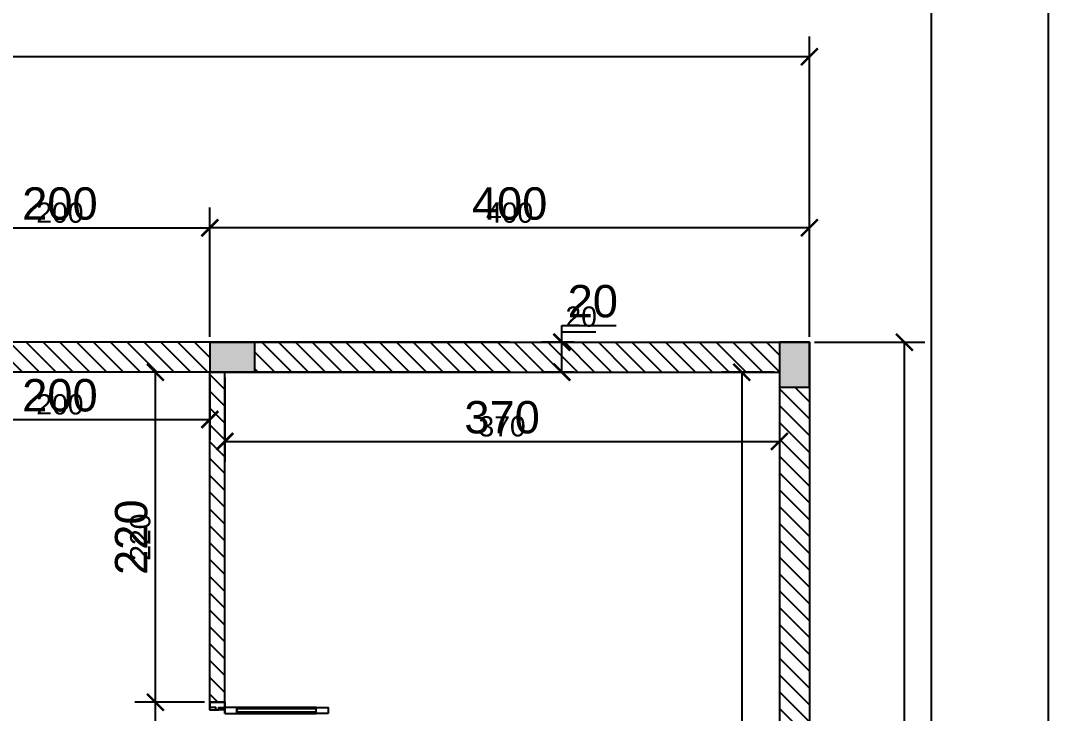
# Model space of a CAD drawing. Header units: millimetres. Extents: x -26398 to 135532, y -376633 to 43268.
# Drawn here: x 10911 to 11597, y -358122 to -357660 of the extents above; entities that cross this region are included whole.
import ezdxf

# ---------------------------------------------------------------- set-up
doc = ezdxf.new("R2010")
doc.units = ezdxf.units.MM
for name, color, linetype in [('0 @ 5', 7, 'Continuous'), ('0 @ 8', 7, 'Continuous'), ('DIM', 7, 'Continuous'), ('DIM @ 5', 7, 'Continuous'), ('DIM @ 8', 7, 'Continuous'), ('QUYEN', 7, 'Continuous'), ('TƯỜNG', 52, 'Continuous')]:
    doc.layers.add(name, color=color, linetype=linetype)
doc.styles.get("Standard").update_dxf_attribs({"font": 'arial.ttf'})
doc.dimstyles.new('SCALE dimmatbang', dxfattribs={"dimscale": 70, "dimtxt": 2.7, "dimasz": 1.4, "dimexe": 1.7, "dimexo": 0.7, "dimtad": 1, "dimtoh": 1, "dimdec": 1, "dimtxsty": 'Standard', "dimblk": 'ARCHTICK', "dimcen": 2.5, "dimclrd": 1, "dimclre": 256, "dimadec": 0, "dimazin": 0, "dimtfac": 1, "dimtdec": 1, "dimtmove": 0, "dimatfit": 3, "dimfxl": 1, "dimarcsym": 0})
pattern_1 = [(135, (-202.924, -361103.396), (-5.61266, -5.61266), [])]

# ---------------------------------------------------------------- blocks, each defined once
blk = doc.blocks.new('khung ten a2')
blk.add_lwpolyline([(-1000, 1000), (-1000, 41000), (-58400, 41000), (-58400, 1000)], close=True)
at = {"layer": 'DEFPOINTS', "color": 252}
blk.add_lwpolyline([(0, 0), (0, 42000), (-59400, 42000), (-59400, 0)], close=True, dxfattribs=at)
blk = doc.blocks.new('_ArchTick')
at = {"color": 0, "linetype": 'ByBlock', "const_width": 0.15}
blk.add_lwpolyline([(-0.5, -0.5), (0.5, 0.5)], dxfattribs=at)
blk = doc.blocks.new('*D8048')
at = {"lineweight": -2, "transparency": 16777216}
for p, q in [((11037.05, -357866.78), (11037.05, -357785.04)), ((11437.05, -357855.13), (11437.05, -357785.04))]:
    blk.add_line(p, q, dxfattribs=at)
at = {"color": 1, "lineweight": -2, "transparency": 16777216}
blk.add_line((11437.05, -357798.64), (11037.05, -357798.64), dxfattribs=at)
at = {"layer": 'DEFPOINTS', "color": 0, "transparency": 16777216}
for p in [(11037.05, -357798.64), (11437.05, -357860.73), (11037.05, -357872.38)]:
    blk.add_point(p, dxfattribs=at)
at = {"color": 1, "lineweight": -2, "transparency": 16777216, "xscale": 11.2, "yscale": 11.2, "zscale": 11.2, "rotation": 180}
blk.add_blockref('_ArchTick', (11037.05, -357798.64), dxfattribs=at)
at = {"color": 1, "lineweight": -2, "transparency": 16777216, "xscale": 11.2, "yscale": 11.2, "zscale": 11.2}
blk.add_blockref('_ArchTick', (11437.05, -357798.64), dxfattribs=at)
at = {"color": 0, "transparency": 16777216, "insert": (11237.05, -357782.61), "char_height": 21.6, "attachment_point": 5}
blk.add_mtext('400', dxfattribs=at)
blk = doc.blocks.new('*D8049')
at = {"lineweight": -2, "transparency": 16777216}
for p, q in [((11037.05, -357868.88), (11037.05, -357790.14)), ((11437.05, -357857.23), (11437.05, -357790.14))]:
    blk.add_line(p, q, dxfattribs=at)
at = {"color": 1, "lineweight": -2, "transparency": 16777216}
blk.add_line((11437.05, -357798.64), (11037.05, -357798.64), dxfattribs=at)
at = {"layer": 'DEFPOINTS', "color": 0, "transparency": 16777216}
for p in [(11037.05, -357798.64), (11437.05, -357860.73), (11037.05, -357872.38)]:
    blk.add_point(p, dxfattribs=at)
at = {"color": 1, "lineweight": -2, "transparency": 16777216, "xscale": 7, "yscale": 7, "zscale": 7, "rotation": 180}
blk.add_blockref('_ArchTick', (11037.05, -357798.64), dxfattribs=at)
at = {"color": 1, "lineweight": -2, "transparency": 16777216, "xscale": 7, "yscale": 7, "zscale": 7}
blk.add_blockref('_ArchTick', (11437.05, -357798.64), dxfattribs=at)
at = {"color": 0, "transparency": 16777216, "insert": (11237.05, -357788.62), "char_height": 13.5, "attachment_point": 5}
blk.add_mtext('400', dxfattribs=at)
blk = doc.blocks.new('*D8038')
at = {"lineweight": -2, "transparency": 16777216}
for p, q in [((11442.65, -357874.95), (11514.06, -357874.95)), ((11442.65, -358874.95), (11514.06, -358874.95))]:
    blk.add_line(p, q, dxfattribs=at)
at = {"color": 1, "lineweight": -2, "transparency": 16777216}
blk.add_line((11500.46, -358874.95), (11500.46, -357874.95), dxfattribs=at)
at = {"layer": 'DEFPOINTS', "color": 0, "transparency": 16777216}
for p in [(11437.05, -357874.95), (11500.46, -357874.95), (11437.05, -358874.95)]:
    blk.add_point(p, dxfattribs=at)
at = {"color": 1, "lineweight": -2, "transparency": 16777216, "xscale": 11.2, "yscale": 11.2, "zscale": 11.2}
for p, rotation in [((11500.46, -357874.95), 90), ((11500.46, -358874.95), 270)]:
    blk.add_blockref('_ArchTick', p, dxfattribs=dict(at, rotation=rotation))
at = {"color": 0, "transparency": 16777216, "insert": (11484.43, -358374.95), "char_height": 21.6, "attachment_point": 5, "rotation": 90}
blk.add_mtext('1000', dxfattribs=at)
blk = doc.blocks.new('*D8039')
at = {"lineweight": -2, "transparency": 16777216}
for p, q in [((11440.55, -357874.95), (11508.96, -357874.95)), ((11440.55, -358874.95), (11508.96, -358874.95))]:
    blk.add_line(p, q, dxfattribs=at)
at = {"color": 1, "lineweight": -2, "transparency": 16777216}
blk.add_line((11500.46, -358874.95), (11500.46, -357874.95), dxfattribs=at)
at = {"layer": 'DEFPOINTS', "color": 0, "transparency": 16777216}
for p in [(11437.05, -357874.95), (11500.46, -357874.95), (11437.05, -358874.95)]:
    blk.add_point(p, dxfattribs=at)
at = {"color": 1, "lineweight": -2, "transparency": 16777216, "xscale": 7, "yscale": 7, "zscale": 7}
for p, rotation in [((11500.46, -357874.95), 90), ((11500.46, -358874.95), 270)]:
    blk.add_blockref('_ArchTick', p, dxfattribs=dict(at, rotation=rotation))
at = {"color": 0, "transparency": 16777216, "insert": (11490.44, -358374.95), "char_height": 13.5, "attachment_point": 5, "rotation": 90}
blk.add_mtext('1000', dxfattribs=at)
blk = doc.blocks.new('*D8040')
at = {"lineweight": -2, "transparency": 16777216}
for p, q in [((7437.05, -357790.6), (7437.05, -357671.01)), ((11437.05, -357869.35), (11437.05, -357671.01))]:
    blk.add_line(p, q, dxfattribs=at)
at = {"color": 1, "lineweight": -2, "transparency": 16777216}
blk.add_line((11437.05, -357684.61), (7437.05, -357684.61), dxfattribs=at)
at = {"layer": 'DEFPOINTS', "color": 0, "transparency": 16777216}
for p in [(7437.05, -357684.61), (7437.05, -357796.2), (11437.05, -357874.95)]:
    blk.add_point(p, dxfattribs=at)
at = {"color": 1, "lineweight": -2, "transparency": 16777216, "xscale": 11.2, "yscale": 11.2, "zscale": 11.2, "rotation": 180}
blk.add_blockref('_ArchTick', (7437.05, -357684.61), dxfattribs=at)
at = {"color": 1, "lineweight": -2, "transparency": 16777216, "xscale": 11.2, "yscale": 11.2, "zscale": 11.2}
blk.add_blockref('_ArchTick', (11437.05, -357684.61), dxfattribs=at)
at = {"color": 0, "transparency": 16777216, "insert": (9337.05, -357668.58), "char_height": 21.6, "attachment_point": 5}
blk.add_mtext('4000', dxfattribs=at)
blk = doc.blocks.new('*D8041')
at = {"lineweight": -2, "transparency": 16777216}
for p, q in [((7437.05, -357792.7), (7437.05, -357676.11)), ((11437.05, -357871.45), (11437.05, -357676.11))]:
    blk.add_line(p, q, dxfattribs=at)
at = {"color": 1, "lineweight": -2, "transparency": 16777216}
blk.add_line((11437.05, -357684.61), (7437.05, -357684.61), dxfattribs=at)
at = {"layer": 'DEFPOINTS', "color": 0, "transparency": 16777216}
for p in [(7437.05, -357684.61), (7437.05, -357796.2), (11437.05, -357874.95)]:
    blk.add_point(p, dxfattribs=at)
at = {"color": 1, "lineweight": -2, "transparency": 16777216, "xscale": 7, "yscale": 7, "zscale": 7, "rotation": 180}
blk.add_blockref('_ArchTick', (7437.05, -357684.61), dxfattribs=at)
at = {"color": 1, "lineweight": -2, "transparency": 16777216, "xscale": 7, "yscale": 7, "zscale": 7}
blk.add_blockref('_ArchTick', (11437.05, -357684.61), dxfattribs=at)
at = {"color": 0, "transparency": 16777216, "insert": (9337.05, -357674.59), "char_height": 13.5, "attachment_point": 5}
blk.add_mtext('4000', dxfattribs=at)
blk = doc.blocks.new('*D8016')
at = {"lineweight": -2, "transparency": 16777216}
for p, q in [((11031.45, -358114.95), (10987.13, -358114.95)), ((11031.45, -358269.95), (10987.13, -358269.95))]:
    blk.add_line(p, q, dxfattribs=at)
at = {"color": 1, "lineweight": -2, "transparency": 16777216}
blk.add_line((11000.73, -358269.95), (11000.73, -358114.95), dxfattribs=at)
at = {"layer": 'DEFPOINTS', "color": 0, "transparency": 16777216}
for p in [(11000.73, -358114.95), (11037.05, -358114.95), (11037.05, -358269.95)]:
    blk.add_point(p, dxfattribs=at)
at = {"color": 1, "lineweight": -2, "transparency": 16777216, "xscale": 11.2, "yscale": 11.2, "zscale": 11.2}
for p, rotation in [((11000.73, -358114.95), 90), ((11000.73, -358269.95), 270)]:
    blk.add_blockref('_ArchTick', p, dxfattribs=dict(at, rotation=rotation))
at = {"color": 0, "transparency": 16777216, "insert": (10984.7, -358192.45), "char_height": 21.6, "attachment_point": 5, "rotation": 90}
blk.add_mtext('{\\fArial|b0|i0|c163|p34;1600}', dxfattribs=at)
blk = doc.blocks.new('*D8017')
at = {"lineweight": -2, "transparency": 16777216}
for p, q in [((11033.55, -358114.95), (10992.23, -358114.95)), ((11033.55, -358269.95), (10992.23, -358269.95))]:
    blk.add_line(p, q, dxfattribs=at)
at = {"color": 1, "lineweight": -2, "transparency": 16777216}
blk.add_line((11000.73, -358269.95), (11000.73, -358114.95), dxfattribs=at)
at = {"layer": 'DEFPOINTS', "color": 0, "transparency": 16777216}
for p in [(11000.73, -358114.95), (11037.05, -358114.95), (11037.05, -358269.95)]:
    blk.add_point(p, dxfattribs=at)
at = {"color": 1, "lineweight": -2, "transparency": 16777216, "xscale": 7, "yscale": 7, "zscale": 7}
for p, rotation in [((11000.73, -358114.95), 90), ((11000.73, -358269.95), 270)]:
    blk.add_blockref('_ArchTick', p, dxfattribs=dict(at, rotation=rotation))
at = {"color": 0, "transparency": 16777216, "insert": (10990.71, -358192.45), "char_height": 13.5, "attachment_point": 5, "rotation": 90}
blk.add_mtext('{\\fArial|b0|i0|c163|p34;1600}', dxfattribs=at)
blk = doc.blocks.new('*D7858')
at = {"lineweight": -2, "transparency": 16777216}
for p, q in [((11047.05, -357900.55), (11047.05, -357954.73)), ((11417.05, -357900.55), (11417.05, -357954.73))]:
    blk.add_line(p, q, dxfattribs=at)
at = {"color": 1, "lineweight": -2, "transparency": 16777216}
blk.add_line((11047.05, -357941.13), (11417.05, -357941.13), dxfattribs=at)
at = {"layer": 'DEFPOINTS', "color": 0, "transparency": 16777216}
for p in [(11047.05, -357894.95), (11417.05, -357894.95), (11417.05, -357941.13)]:
    blk.add_point(p, dxfattribs=at)
at = {"color": 1, "lineweight": -2, "transparency": 16777216, "xscale": 11.2, "yscale": 11.2, "zscale": 11.2, "rotation": 180}
blk.add_blockref('_ArchTick', (11047.05, -357941.13), dxfattribs=at)
at = {"color": 1, "lineweight": -2, "transparency": 16777216, "xscale": 11.2, "yscale": 11.2, "zscale": 11.2}
blk.add_blockref('_ArchTick', (11417.05, -357941.13), dxfattribs=at)
at = {"color": 0, "transparency": 16777216, "insert": (11232.05, -357925.09), "char_height": 21.6, "attachment_point": 5}
blk.add_mtext('370', dxfattribs=at)
blk = doc.blocks.new('*D7859')
at = {"lineweight": -2, "transparency": 16777216}
for p, q in [((11047.05, -357898.45), (11047.05, -357949.63)), ((11417.05, -357898.45), (11417.05, -357949.63))]:
    blk.add_line(p, q, dxfattribs=at)
at = {"color": 1, "lineweight": -2, "transparency": 16777216}
blk.add_line((11047.05, -357941.13), (11417.05, -357941.13), dxfattribs=at)
at = {"layer": 'DEFPOINTS', "color": 0, "transparency": 16777216}
for p in [(11047.05, -357894.95), (11417.05, -357894.95), (11417.05, -357941.13)]:
    blk.add_point(p, dxfattribs=at)
at = {"color": 1, "lineweight": -2, "transparency": 16777216, "xscale": 7, "yscale": 7, "zscale": 7, "rotation": 180}
blk.add_blockref('_ArchTick', (11047.05, -357941.13), dxfattribs=at)
at = {"color": 1, "lineweight": -2, "transparency": 16777216, "xscale": 7, "yscale": 7, "zscale": 7}
blk.add_blockref('_ArchTick', (11417.05, -357941.13), dxfattribs=at)
at = {"color": 0, "transparency": 16777216, "insert": (11232.05, -357931.11), "char_height": 13.5, "attachment_point": 5}
blk.add_mtext('370', dxfattribs=at)
blk = doc.blocks.new('*D7860')
at = {"lineweight": -2, "transparency": 16777216}
for p, q in [((11411.45, -357894.95), (11378.34, -357894.95)), ((11411.45, -358854.95), (11378.34, -358854.95))]:
    blk.add_line(p, q, dxfattribs=at)
at = {"color": 1, "lineweight": -2, "transparency": 16777216}
blk.add_line((11391.94, -357894.95), (11391.94, -358854.95), dxfattribs=at)
at = {"layer": 'DEFPOINTS', "color": 0, "transparency": 16777216}
for p in [(11417.05, -357894.95), (11391.94, -358854.95), (11417.05, -358854.95)]:
    blk.add_point(p, dxfattribs=at)
at = {"color": 1, "lineweight": -2, "transparency": 16777216, "xscale": 11.2, "yscale": 11.2, "zscale": 11.2}
for p, rotation in [((11391.94, -357894.95), 90), ((11391.94, -358854.95), 270)]:
    blk.add_blockref('_ArchTick', p, dxfattribs=dict(at, rotation=rotation))
at = {"color": 0, "transparency": 16777216, "insert": (11375.91, -358374.95), "char_height": 21.6, "attachment_point": 5, "rotation": 90}
blk.add_mtext('960', dxfattribs=at)
blk = doc.blocks.new('*D7861')
at = {"lineweight": -2, "transparency": 16777216}
for p, q in [((11413.55, -357894.95), (11383.44, -357894.95)), ((11413.55, -358854.95), (11383.44, -358854.95))]:
    blk.add_line(p, q, dxfattribs=at)
at = {"color": 1, "lineweight": -2, "transparency": 16777216}
blk.add_line((11391.94, -357894.95), (11391.94, -358854.95), dxfattribs=at)
at = {"layer": 'DEFPOINTS', "color": 0, "transparency": 16777216}
for p in [(11417.05, -357894.95), (11391.94, -358854.95), (11417.05, -358854.95)]:
    blk.add_point(p, dxfattribs=at)
at = {"color": 1, "lineweight": -2, "transparency": 16777216, "xscale": 7, "yscale": 7, "zscale": 7}
for p, rotation in [((11391.94, -357894.95), 90), ((11391.94, -358854.95), 270)]:
    blk.add_blockref('_ArchTick', p, dxfattribs=dict(at, rotation=rotation))
at = {"color": 0, "transparency": 16777216, "insert": (11381.92, -358374.95), "char_height": 13.5, "attachment_point": 5, "rotation": 90}
blk.add_mtext('960', dxfattribs=at)
blk = doc.blocks.new('*D7866')
at = {"lineweight": -2, "transparency": 16777216}
for p, q in [((11031.45, -357894.95), (10987.13, -357894.95)), ((11031.45, -358114.95), (10987.13, -358114.95))]:
    blk.add_line(p, q, dxfattribs=at)
at = {"color": 1, "lineweight": -2, "transparency": 16777216}
blk.add_line((11000.73, -358114.95), (11000.73, -357894.95), dxfattribs=at)
at = {"layer": 'DEFPOINTS', "color": 0, "transparency": 16777216}
for p in [(11000.73, -357894.95), (11037.05, -357894.95), (11037.05, -358114.95)]:
    blk.add_point(p, dxfattribs=at)
at = {"color": 1, "lineweight": -2, "transparency": 16777216, "xscale": 11.2, "yscale": 11.2, "zscale": 11.2}
for p, rotation in [((11000.73, -357894.95), 90), ((11000.73, -358114.95), 270)]:
    blk.add_blockref('_ArchTick', p, dxfattribs=dict(at, rotation=rotation))
at = {"color": 0, "transparency": 16777216, "insert": (10984.7, -358004.95), "char_height": 21.6, "attachment_point": 5, "rotation": 90}
blk.add_mtext('220', dxfattribs=at)
blk = doc.blocks.new('*D7867')
at = {"lineweight": -2, "transparency": 16777216}
for p, q in [((11033.55, -357894.95), (10992.23, -357894.95)), ((11033.55, -358114.95), (10992.23, -358114.95))]:
    blk.add_line(p, q, dxfattribs=at)
at = {"color": 1, "lineweight": -2, "transparency": 16777216}
blk.add_line((11000.73, -358114.95), (11000.73, -357894.95), dxfattribs=at)
at = {"layer": 'DEFPOINTS', "color": 0, "transparency": 16777216}
for p in [(11000.73, -357894.95), (11037.05, -357894.95), (11037.05, -358114.95)]:
    blk.add_point(p, dxfattribs=at)
at = {"color": 1, "lineweight": -2, "transparency": 16777216, "xscale": 7, "yscale": 7, "zscale": 7}
for p, rotation in [((11000.73, -357894.95), 90), ((11000.73, -358114.95), 270)]:
    blk.add_blockref('_ArchTick', p, dxfattribs=dict(at, rotation=rotation))
at = {"color": 0, "transparency": 16777216, "insert": (10990.71, -358004.95), "char_height": 13.5, "attachment_point": 5, "rotation": 90}
blk.add_mtext('220', dxfattribs=at)
blk = doc.blocks.new('*D7693')
at = {"color": 1, "lineweight": -2, "transparency": 16777216}
for p, q in [((11271.94, -357874.95), (11271.94, -357863.75)), ((11271.94, -357863.75), (11308.18, -357863.75)), ((11271.94, -357894.95), (11271.94, -357874.95))]:
    blk.add_line(p, q, dxfattribs=at)
at = {"lineweight": -2, "transparency": 16777216}
for p, q in [((11277.93, -357874.95), (11258.34, -357874.95)), ((11277.93, -357894.95), (11258.34, -357894.95))]:
    blk.add_line(p, q, dxfattribs=at)
at = {"layer": 'DEFPOINTS', "color": 0, "transparency": 16777216}
for p in [(11271.94, -357874.95), (11283.53, -357874.95), (11283.53, -357894.95)]:
    blk.add_point(p, dxfattribs=at)
at = {"color": 1, "lineweight": -2, "transparency": 16777216, "xscale": 11.2, "yscale": 11.2, "zscale": 11.2}
for p, rotation in [((11271.94, -357874.95), 90), ((11271.94, -357894.95), 270)]:
    blk.add_blockref('_ArchTick', p, dxfattribs=dict(at, rotation=rotation))
at = {"color": 0, "transparency": 16777216, "insert": (11292.56, -357847.72), "char_height": 21.6, "attachment_point": 5}
blk.add_mtext('20', dxfattribs=at)
blk = doc.blocks.new('*D7694')
at = {"color": 1, "lineweight": -2, "transparency": 16777216}
for p, q in [((11271.94, -357874.95), (11271.94, -357867.95)), ((11271.94, -357867.95), (11294.59, -357867.95)), ((11271.94, -357894.95), (11271.94, -357874.95))]:
    blk.add_line(p, q, dxfattribs=at)
at = {"lineweight": -2, "transparency": 16777216}
for p, q in [((11280.03, -357874.95), (11263.44, -357874.95)), ((11280.03, -357894.95), (11263.44, -357894.95))]:
    blk.add_line(p, q, dxfattribs=at)
at = {"layer": 'DEFPOINTS', "color": 0, "transparency": 16777216}
for p in [(11271.94, -357874.95), (11283.53, -357874.95), (11283.53, -357894.95)]:
    blk.add_point(p, dxfattribs=at)
at = {"color": 1, "lineweight": -2, "transparency": 16777216, "xscale": 7, "yscale": 7, "zscale": 7}
for p, rotation in [((11271.94, -357874.95), 90), ((11271.94, -357894.95), 270)]:
    blk.add_blockref('_ArchTick', p, dxfattribs=dict(at, rotation=rotation))
at = {"color": 0, "transparency": 16777216, "insert": (11284.83, -357857.93), "char_height": 13.5, "attachment_point": 5}
blk.add_mtext('20', dxfattribs=at)
blk = doc.blocks.new('*D7733')
at = {"layer": 'DEFPOINTS', "color": 0, "transparency": 16777216}
for p in [(11037.05, -357798.64), (10837.05, -357874.95), (11037.05, -357874.95)]:
    blk.add_point(p, dxfattribs=at)
at = {"layer": 'DIM', "lineweight": -2, "transparency": 16777216}
for p, q in [((10837.05, -357869.35), (10837.05, -357785.04)), ((11037.05, -357869.35), (11037.05, -357785.04))]:
    blk.add_line(p, q, dxfattribs=at)
at = {"layer": 'DIM', "color": 1, "lineweight": -2, "transparency": 16777216}
blk.add_line((10837.05, -357798.64), (11037.05, -357798.64), dxfattribs=at)
at = {"layer": 'DIM', "color": 1, "lineweight": -2, "transparency": 16777216, "xscale": 11.2, "yscale": 11.2, "zscale": 11.2, "rotation": 180}
blk.add_blockref('_ArchTick', (10837.05, -357798.64), dxfattribs=at)
at = {"layer": 'DIM', "color": 1, "lineweight": -2, "transparency": 16777216, "xscale": 11.2, "yscale": 11.2, "zscale": 11.2}
blk.add_blockref('_ArchTick', (11037.05, -357798.64), dxfattribs=at)
at = {"layer": 'DIM', "color": 0, "transparency": 16777216, "insert": (10937.05, -357782.61), "char_height": 21.6, "attachment_point": 5}
blk.add_mtext('200', dxfattribs=at)
blk = doc.blocks.new('*D7734')
at = {"layer": 'DEFPOINTS', "color": 0, "transparency": 16777216}
for p in [(11037.05, -357798.64), (10837.05, -357874.95), (11037.05, -357874.95)]:
    blk.add_point(p, dxfattribs=at)
at = {"layer": 'DIM', "lineweight": -2, "transparency": 16777216}
for p, q in [((10837.05, -357871.45), (10837.05, -357790.14)), ((11037.05, -357871.45), (11037.05, -357790.14))]:
    blk.add_line(p, q, dxfattribs=at)
at = {"layer": 'DIM', "color": 1, "lineweight": -2, "transparency": 16777216}
blk.add_line((10837.05, -357798.64), (11037.05, -357798.64), dxfattribs=at)
at = {"layer": 'DIM', "color": 1, "lineweight": -2, "transparency": 16777216, "xscale": 7, "yscale": 7, "zscale": 7, "rotation": 180}
blk.add_blockref('_ArchTick', (10837.05, -357798.64), dxfattribs=at)
at = {"layer": 'DIM', "color": 1, "lineweight": -2, "transparency": 16777216, "xscale": 7, "yscale": 7, "zscale": 7}
blk.add_blockref('_ArchTick', (11037.05, -357798.64), dxfattribs=at)
at = {"layer": 'DIM', "color": 0, "transparency": 16777216, "insert": (10937.05, -357788.62), "char_height": 13.5, "attachment_point": 5}
blk.add_mtext('200', dxfattribs=at)
blk = doc.blocks.new('*D7737')
at = {"layer": 'DEFPOINTS', "color": 0, "transparency": 16777216}
for p in [(10837.05, -357894.95), (11037.05, -357894.95), (11037.05, -357926.46)]:
    blk.add_point(p, dxfattribs=at)
at = {"layer": 'DIM', "lineweight": -2, "transparency": 16777216}
for p, q in [((10837.05, -357900.55), (10837.05, -357940.06)), ((11037.05, -357900.55), (11037.05, -357940.06))]:
    blk.add_line(p, q, dxfattribs=at)
at = {"layer": 'DIM', "color": 1, "lineweight": -2, "transparency": 16777216}
blk.add_line((10837.05, -357926.46), (11037.05, -357926.46), dxfattribs=at)
at = {"layer": 'DIM', "color": 1, "lineweight": -2, "transparency": 16777216, "xscale": 11.2, "yscale": 11.2, "zscale": 11.2, "rotation": 180}
blk.add_blockref('_ArchTick', (10837.05, -357926.46), dxfattribs=at)
at = {"layer": 'DIM', "color": 1, "lineweight": -2, "transparency": 16777216, "xscale": 11.2, "yscale": 11.2, "zscale": 11.2}
blk.add_blockref('_ArchTick', (11037.05, -357926.46), dxfattribs=at)
at = {"layer": 'DIM', "color": 0, "transparency": 16777216, "insert": (10937.05, -357910.44), "char_height": 21.6, "attachment_point": 5}
blk.add_mtext('200', dxfattribs=at)
blk = doc.blocks.new('*D7738')
at = {"layer": 'DEFPOINTS', "color": 0, "transparency": 16777216}
for p in [(10837.05, -357894.95), (11037.05, -357894.95), (11037.05, -357926.46)]:
    blk.add_point(p, dxfattribs=at)
at = {"layer": 'DIM', "lineweight": -2, "transparency": 16777216}
for p, q in [((10837.05, -357898.45), (10837.05, -357934.96)), ((11037.05, -357898.45), (11037.05, -357934.96))]:
    blk.add_line(p, q, dxfattribs=at)
at = {"layer": 'DIM', "color": 1, "lineweight": -2, "transparency": 16777216}
blk.add_line((10837.05, -357926.46), (11037.05, -357926.46), dxfattribs=at)
at = {"layer": 'DIM', "color": 1, "lineweight": -2, "transparency": 16777216, "xscale": 7, "yscale": 7, "zscale": 7, "rotation": 180}
blk.add_blockref('_ArchTick', (10837.05, -357926.46), dxfattribs=at)
at = {"layer": 'DIM', "color": 1, "lineweight": -2, "transparency": 16777216, "xscale": 7, "yscale": 7, "zscale": 7}
blk.add_blockref('_ArchTick', (11037.05, -357926.46), dxfattribs=at)
at = {"layer": 'DIM', "color": 0, "transparency": 16777216, "insert": (10937.05, -357916.45), "char_height": 13.5, "attachment_point": 5}
blk.add_mtext('200', dxfattribs=at)
blk = doc.blocks.new('*U9160')
at = {"layer": '0 @ 5'}
dim = blk.add_linear_dim(base=(11037.05, -357798.64), p1=(11437.05, -357860.73), p2=(11037.05, -357872.38), dimstyle='SCALE dimmatbang', override={"dimscale": 5, "dimtix": 0, "dimtofl": 1, "dimtmove": 0, "dimatfit": 3}, dxfattribs=at)
dim.commit()
dim.dimension.update_dxf_attribs({"geometry": '*D8049', "text_midpoint": (11237.05, -357788.62)})
at = {"layer": '0 @ 8'}
dim = blk.add_linear_dim(base=(11037.05, -357798.64), p1=(11437.05, -357860.73), p2=(11037.05, -357872.38), dimstyle='SCALE dimmatbang', override={"dimscale": 8, "dimtix": 0, "dimtofl": 1, "dimtmove": 0, "dimatfit": 3}, dxfattribs=at)
dim.commit()
dim.dimension.update_dxf_attribs({"geometry": '*D8048', "text_midpoint": (11237.05, -357782.61)})
blk = doc.blocks.new('*U9171')
at = {"layer": '0 @ 5'}
dim = blk.add_linear_dim(base=(11500.46, -357874.95), p1=(11437.05, -358874.95), p2=(11437.05, -357874.95), angle=90, dimstyle='SCALE dimmatbang', override={"dimscale": 5, "dimtix": 0, "dimtofl": 1, "dimtmove": 0, "dimatfit": 3}, dxfattribs=at)
dim.commit()
dim.dimension.update_dxf_attribs({"geometry": '*D8039', "text_midpoint": (11490.44, -358374.95)})
at = {"layer": '0 @ 8'}
dim = blk.add_linear_dim(base=(11500.46, -357874.95), p1=(11437.05, -358874.95), p2=(11437.05, -357874.95), angle=90, dimstyle='SCALE dimmatbang', override={"dimscale": 8, "dimtix": 0, "dimtofl": 1, "dimtmove": 0, "dimatfit": 3}, dxfattribs=at)
dim.commit()
dim.dimension.update_dxf_attribs({"geometry": '*D8038', "text_midpoint": (11484.43, -358374.95)})
blk = doc.blocks.new('*U9172')
at = {"layer": '0 @ 5'}
dim = blk.add_linear_dim(base=(7437.05, -357684.61), p1=(11437.05, -357874.95), p2=(7437.05, -357796.2), angle=180, dimstyle='SCALE dimmatbang', override={"dimscale": 5, "dimtix": 0, "dimtofl": 1, "dimtmove": 0, "dimatfit": 3}, dxfattribs=at)
dim.commit()
dim.dimension.update_dxf_attribs({"geometry": '*D8041', "text_midpoint": (9337.05, -357684.61), "dimtype": 128})
at = {"layer": '0 @ 8'}
dim = blk.add_linear_dim(base=(7437.05, -357684.61), p1=(11437.05, -357874.95), p2=(7437.05, -357796.2), angle=180, dimstyle='SCALE dimmatbang', override={"dimscale": 8, "dimtix": 0, "dimtofl": 1, "dimtmove": 0, "dimatfit": 3}, dxfattribs=at)
dim.commit()
dim.dimension.update_dxf_attribs({"geometry": '*D8040', "text_midpoint": (9337.05, -357684.61), "dimtype": 128})
blk = doc.blocks.new('*U9175')
at = {"layer": '0 @ 5'}
dim = blk.add_linear_dim(base=(11000.73, -358114.95), p1=(11037.05, -358269.95), p2=(11037.05, -358114.95), angle=90, text='{\\fArial|b0|i0|c163|p34;1600}', dimstyle='SCALE dimmatbang', override={"dimscale": 5, "dimtix": 0, "dimtofl": 1, "dimtmove": 0, "dimatfit": 3}, dxfattribs=at)
dim.commit()
dim.dimension.update_dxf_attribs({"geometry": '*D8017', "text_midpoint": (10990.71, -358192.45)})
at = {"layer": '0 @ 8'}
dim = blk.add_linear_dim(base=(11000.73, -358114.95), p1=(11037.05, -358269.95), p2=(11037.05, -358114.95), angle=90, text='{\\fArial|b0|i0|c163|p34;1600}', dimstyle='SCALE dimmatbang', override={"dimscale": 8, "dimtix": 0, "dimtofl": 1, "dimtmove": 0, "dimatfit": 3}, dxfattribs=at)
dim.commit()
dim.dimension.update_dxf_attribs({"geometry": '*D8016', "text_midpoint": (10984.7, -358192.45)})
blk = doc.blocks.new('*U9277')
at = {"layer": '0 @ 5'}
dim = blk.add_linear_dim(base=(11417.05, -357941.13), p1=(11047.05, -357894.95), p2=(11417.05, -357894.95), angle=180, dimstyle='SCALE dimmatbang', override={"dimscale": 5, "dimtix": 0, "dimtofl": 1, "dimtmove": 0, "dimatfit": 3}, dxfattribs=at)
dim.commit()
dim.dimension.update_dxf_attribs({"geometry": '*D7859', "text_midpoint": (11232.05, -357931.11)})
at = {"layer": '0 @ 8'}
dim = blk.add_linear_dim(base=(11417.05, -357941.13), p1=(11047.05, -357894.95), p2=(11417.05, -357894.95), angle=180, dimstyle='SCALE dimmatbang', override={"dimscale": 8, "dimtix": 0, "dimtofl": 1, "dimtmove": 0, "dimatfit": 3}, dxfattribs=at)
dim.commit()
dim.dimension.update_dxf_attribs({"geometry": '*D7858', "text_midpoint": (11232.05, -357925.09)})
blk = doc.blocks.new('*U9278')
at = {"layer": '0 @ 5'}
dim = blk.add_linear_dim(base=(11391.94, -358854.95), p1=(11417.05, -357894.95), p2=(11417.05, -358854.95), angle=90, dimstyle='SCALE dimmatbang', override={"dimscale": 5, "dimtix": 0, "dimtofl": 1, "dimtmove": 0, "dimatfit": 3}, dxfattribs=at)
dim.commit()
dim.dimension.update_dxf_attribs({"geometry": '*D7861', "text_midpoint": (11381.92, -358374.95)})
at = {"layer": '0 @ 8'}
dim = blk.add_linear_dim(base=(11391.94, -358854.95), p1=(11417.05, -357894.95), p2=(11417.05, -358854.95), angle=90, dimstyle='SCALE dimmatbang', override={"dimscale": 8, "dimtix": 0, "dimtofl": 1, "dimtmove": 0, "dimatfit": 3}, dxfattribs=at)
dim.commit()
dim.dimension.update_dxf_attribs({"geometry": '*D7860', "text_midpoint": (11375.91, -358374.95)})
blk = doc.blocks.new('*U9281')
at = {"layer": '0 @ 5'}
dim = blk.add_linear_dim(base=(11000.73, -357894.95), p1=(11037.05, -358114.95), p2=(11037.05, -357894.95), angle=90, dimstyle='SCALE dimmatbang', override={"dimscale": 5, "dimtix": 0, "dimtofl": 1, "dimtmove": 0, "dimatfit": 3}, dxfattribs=at)
dim.commit()
dim.dimension.update_dxf_attribs({"geometry": '*D7867', "text_midpoint": (10990.71, -358004.95)})
at = {"layer": '0 @ 8'}
dim = blk.add_linear_dim(base=(11000.73, -357894.95), p1=(11037.05, -358114.95), p2=(11037.05, -357894.95), angle=90, dimstyle='SCALE dimmatbang', override={"dimscale": 8, "dimtix": 0, "dimtofl": 1, "dimtmove": 0, "dimatfit": 3}, dxfattribs=at)
dim.commit()
dim.dimension.update_dxf_attribs({"geometry": '*D7866', "text_midpoint": (10984.7, -358004.95)})
blk = doc.blocks.new('*U9289')
at = {"layer": '0 @ 5'}
dim = blk.add_linear_dim(base=(11271.94, -357874.95), p1=(11283.53, -357894.95), p2=(11283.53, -357874.95), angle=90, dimstyle='SCALE dimmatbang', override={"dimscale": 5, "dimtix": 0, "dimtofl": 1, "dimtmove": 0, "dimatfit": 3}, dxfattribs=at)
dim.commit()
dim.dimension.update_dxf_attribs({"geometry": '*D7694', "text_midpoint": (11284.83, -357857.93)})
at = {"layer": '0 @ 8'}
dim = blk.add_linear_dim(base=(11271.94, -357874.95), p1=(11283.53, -357894.95), p2=(11283.53, -357874.95), angle=90, dimstyle='SCALE dimmatbang', override={"dimscale": 8, "dimtix": 0, "dimtofl": 1, "dimtmove": 0, "dimatfit": 3}, dxfattribs=at)
dim.commit()
dim.dimension.update_dxf_attribs({"geometry": '*D7693', "text_midpoint": (11292.56, -357847.72)})
blk = doc.blocks.new('*U9327')
at = {"layer": 'DIM @ 5'}
dim = blk.add_linear_dim(base=(11037.05, -357798.64), p1=(10837.05, -357874.95), p2=(11037.05, -357874.95), angle=180, dimstyle='SCALE dimmatbang', override={"dimscale": 5, "dimtix": 0, "dimtofl": 1, "dimtmove": 0, "dimatfit": 3}, dxfattribs=at)
dim.commit()
dim.dimension.update_dxf_attribs({"geometry": '*D7734', "text_midpoint": (10937.05, -357788.62)})
at = {"layer": 'DIM @ 8'}
dim = blk.add_linear_dim(base=(11037.05, -357798.64), p1=(10837.05, -357874.95), p2=(11037.05, -357874.95), angle=180, dimstyle='SCALE dimmatbang', override={"dimscale": 8, "dimtix": 0, "dimtofl": 1, "dimtmove": 0, "dimatfit": 3}, dxfattribs=at)
dim.commit()
dim.dimension.update_dxf_attribs({"geometry": '*D7733', "text_midpoint": (10937.05, -357782.61)})
blk = doc.blocks.new('*U9329')
at = {"layer": 'DIM @ 5'}
dim = blk.add_linear_dim(base=(11037.05, -357926.46), p1=(10837.05, -357894.95), p2=(11037.05, -357894.95), angle=180, dimstyle='SCALE dimmatbang', override={"dimscale": 5, "dimtix": 0, "dimtofl": 1, "dimtmove": 0, "dimatfit": 3}, dxfattribs=at)
dim.commit()
dim.dimension.update_dxf_attribs({"geometry": '*D7738', "text_midpoint": (10937.05, -357916.45)})
at = {"layer": 'DIM @ 8'}
dim = blk.add_linear_dim(base=(11037.05, -357926.46), p1=(10837.05, -357894.95), p2=(11037.05, -357894.95), angle=180, dimstyle='SCALE dimmatbang', override={"dimscale": 8, "dimtix": 0, "dimtofl": 1, "dimtmove": 0, "dimatfit": 3}, dxfattribs=at)
dim.commit()
dim.dimension.update_dxf_attribs({"geometry": '*D7737', "text_midpoint": (10937.05, -357910.44)})

msp = doc.modelspace()

# ---------------------------------------------------------------- hatches: boundary and pattern name
h = msp.add_hatch(color=1)
h.dxf.hatch_style = 1
h.paths.add_polyline_path([(11037.05, -357874.95), (11037.05, -357894.95), (11067.05, -357894.95), (11067.05, -357874.95)])
h = msp.add_hatch(color=1)
h.dxf.hatch_style = 1
h.paths.add_polyline_path([(11437.05, -357874.95), (11417.05, -357874.95), (11417.05, -357904.95), (11437.05, -357904.95)])
at = {"layer": 'TƯỜNG'}
h = msp.add_hatch(dxfattribs=at)
h.set_pattern_fill('ANSI31', color=256, scale=2.5, angle=90)
h.set_pattern_definition(pattern_1)
h.paths.add_polyline_path([(10637.05, -357874.95), (10637.05, -357894.95), (11037.05, -357894.95), (11037.05, -357874.95)])
h.paths.add_polyline_path([(10617.05, -357904.95), (10617.05, -358264.95), (10637.05, -358264.95), (10637.05, -357904.95)])
h = msp.add_hatch(dxfattribs=at)
h.set_pattern_fill('ANSI31', color=256, scale=2.5, angle=90)
h.set_pattern_definition(pattern_1)
h.paths.add_polyline_path([(11067.05, -357874.95), (11067.05, -357894.95), (11417.05, -357894.95), (11417.05, -357874.95)])
h = msp.add_hatch(dxfattribs=at)
h.set_pattern_fill('ANSI31', color=256, scale=2.5, angle=90)
h.set_pattern_definition(pattern_1)
h.paths.add_polyline_path([(11037.05, -358684.6), (11037.05, -358854.95), (11047.05, -358854.95), (11047.05, -358684.6)])
h.paths.add_polyline_path([(11037.05, -358269.95), (11037.05, -358476.27), (11047.05, -358476.27), (11047.05, -358269.95)])
h.paths.add_polyline_path([(11037.05, -357894.95), (11037.05, -358114.95), (11047.05, -358114.95), (11047.05, -357894.95)])
h = msp.add_hatch(dxfattribs=at)
h.set_pattern_fill('ANSI31', color=256, scale=2.5, angle=90)
h.set_pattern_definition(pattern_1)
h.paths.add_polyline_path([(11417.05, -357904.95), (11417.05, -358274.95), (11437.05, -358274.95), (11437.05, -357904.95)])
h.paths.add_polyline_path([(11417.05, -358274.95), (11417.05, -358474.95), (11437.05, -358474.95), (11437.05, -358274.95)])
h.paths.add_polyline_path([(11417.05, -358474.95), (11417.05, -358844.95), (11437.05, -358844.95), (11437.05, -358474.95)])

# ---------------------------------------------------------------- linework, layer by layer
for points in [[(11067.05, -357894.95), (11067.05, -357874.95), (11037.05, -357874.95), (11037.05, -357894.95)], [(11417.05, -357904.95), (11437.05, -357904.95), (11437.05, -357874.95), (11417.05, -357874.95)]]:
    msp.add_lwpolyline(points, close=True)
at = {"layer": 'QUYEN'}
for points in [[(11037.05, -358118.45), (11037.05, -358114.95), (11047.05, -358114.95), (11047.05, -358119.95), (11042.05, -358119.95), (11041.05, -358119.95), (11041.05, -358118.45)], [(11047.05, -358118.45), (11047.05, -358114.95), (11037.05, -358114.95), (11037.05, -358119.95), (11042.05, -358119.95), (11043.05, -358119.95), (11043.05, -358118.45)], [(11047.05, -358122.45), (11055.05, -358122.45), (11055.05, -358118.45), (11047.05, -358118.45)], [(11055.05, -358122.45), (11108.05, -358122.45), (11108.05, -358118.45), (11055.05, -358118.45)], [(11055.05, -358121.45), (11108.05, -358121.45), (11108.05, -358119.45), (11055.05, -358119.45)], [(11116.05, -358122.45), (11108.05, -358122.45), (11108.05, -358118.45), (11116.05, -358118.45)]]:
    msp.add_lwpolyline(points, close=True, dxfattribs=at)
at = {"layer": 'TƯỜNG'}
for p, q in [((11237.05, -357874.95), (10637.05, -357874.95)), ((11037.05, -357874.95), (11437.05, -357874.95)), ((11437.05, -357874.95), (11437.05, -358874.95)), ((11237.05, -357894.95), (10637.05, -357894.95)), ((11037.05, -358119.95), (11037.05, -357894.95)), ((11047.05, -358122.45), (11047.05, -357894.95)), ((11057.05, -357894.95), (11417.05, -357894.95)), ((11417.05, -357894.95), (11417.05, -358854.95))]:
    msp.add_line(p, q, dxfattribs=at)

# ---------------------------------------------------------------- block references
at = {"xscale": 0.07799562488809286, "yscale": 0.07799562488809286, "zscale": 0.07799562488809286}
msp.add_blockref('khung ten a2', (11596.56, -360146.63), dxfattribs=at)
for name in ['*U9172', '*U9160', '*U9289', '*U9171', '*U9281', '*U9278', '*U9277', '*U9175']:
    msp.add_blockref(name, (0, 0))
at = {"layer": 'DIM'}
for name in ['*U9327', '*U9329']:
    msp.add_blockref(name, (0, 0), dxfattribs=at)

doc.saveas('drawing.dxf')
